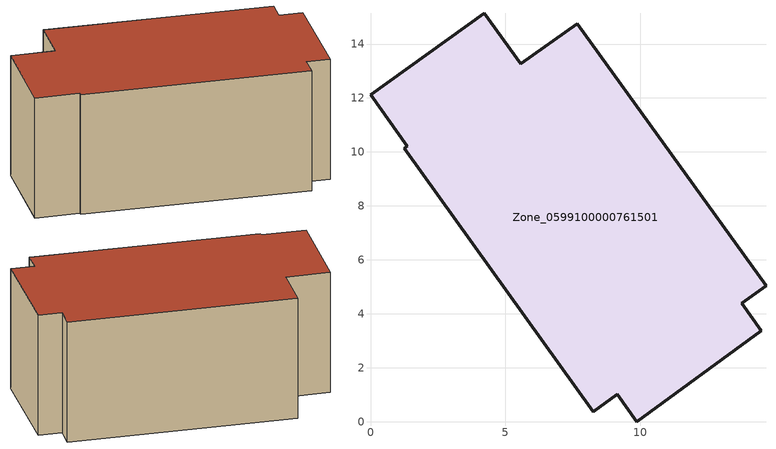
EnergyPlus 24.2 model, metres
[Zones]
Zone_0599100000761501
 floor ground (C_G): 7.66,14.76 14.66,5.03 13.76,4.38 14.49,3.38 9.87,0 9.14,1.01 8.25,0.37 1.26,10.13 1.36,10.21 0,12.11 4.21,15.14 5.58,13.26 z0
 wall outside (C_F): 1.36,10.21 1.26,10.13 8.25,0.37 9.14,1.01 9.87,0 14.49,3.38 13.76,4.38 14.66,5.03 7.66,14.76 5.58,13.26 4.21,15.14 0,12.11 1.36,10.21 z0:6.7
 roof outside (C_R): 4.21,15.14 0,12.11 1.36,10.21 1.26,10.13 8.25,0.37 9.14,1.01 9.87,0 14.49,3.38 13.76,4.38 14.66,5.03 7.66,14.76 5.58,13.26 z6.7
[BUILDING]
Pand.0599100000761501: North Axis=0; Terrain=City; Loads Convergence Tolerance Value=0.04; Temperature Convergence Tolerance Value=0.4; Solar Distribution=FullExterior; Maximum Number of Warmup Days=25; Minimum Number of Warmup Days=1
[Site:Location]
Rotterdam.The.Hague.AP_ZH_NLD Design_Conditions: Latitude=51.96; Longitude=4.45; Time Zone=1; Elevation=-4.5
[SITE:GROUNDTEMPERATURE:BUILDINGSURFACE]
18, 18, 18, 18, 18, 18, 18, 18, 18, 18, 18, 18
[MATERIAL] Thermal Absorptance=0.9; Solar Absorptance=0.7; Visible Absorptance=0.7
Name | Roughness | Thickness | Conductivity | Density | Specific Heat
G.D.2006-2014 | MediumSmooth | 0.15 | 0.06 | 540 | 1210
F.D.2006-2014 | Rough | 0.3 | 0.12 | 1920 | 840
R.D.2006-2014 | MediumRough | 0.2 | 0.08 | 1500 | 1000
[CONSTRUCTION]
C_G: G.D.2006-2014
C_F: F.D.2006-2014
C_R: R.D.2006-2014
[ZONE]
Zone_0599100000761501: Type=1; Multiplier=1; Ceiling Height=Autocalculate; Volume=Autocalculate; Floor Area=autocalculate; Part of Total Floor Area=Yes
[ZONEINFILTRATION:DESIGNFLOWRATE]
Infil_Zone_0599100000761501: Zone or ZoneList or Space or SpaceList=Zone_0599100000761501; Schedule=AlwaysOn; Design Flow Rate Calculation Method=Flow/Area; Flow Rate per Floor Area=0.0021; Constant Term Coefficient=1; Temperature Term Coefficient=0; Velocity Term Coefficient=0; Velocity Squared Term Coefficient=0
[HVACTEMPLATE:ZONE:IDEALLOADSAIRSYSTEM]
Zone_0599100000761501: Maximum Heating Supply Air Temperature=50; Minimum Cooling Supply Air Temperature=13; Maximum Heating Supply Air Humidity Ratio=0.0156; Minimum Cooling Supply Air Humidity Ratio=0.0077; Heating Limit=NoLimit; Cooling Limit=NoLimit; Dehumidification Control Type=ConstantSensibleHeatRatio; Cooling Sensible Heat Ratio=0.7; Dehumidification Setpoint=60; Humidification Control Type=None; Humidification Setpoint=30; Outdoor Air Method=None; Outdoor Air Flow Rate per Person=0.00944; Outdoor Air Flow Rate per Zone Floor Area=0; Outdoor Air Flow Rate per Zone=0; Demand Controlled Ventilation Type=None; Outdoor Air Economizer Type=NoEconomizer; Heat Recovery Type=None; Sensible Heat Recovery Effectiveness=0.7; Latent Heat Recovery Effectiveness=0.65
[ZONECONTROL:THERMOSTAT]
ThermostatControl_Zone_0599100000761501: Zone or ZoneList=Zone_0599100000761501; Control Type Schedule=DualSetpointControlType; Control 1=Thermostat_Zone_0599100000761501; Temperature Difference Between Cutout And Setpoint=0
[THERMOSTATSETPOINT:DUALSETPOINT]
Thermostat_Zone_0599100000761501: Heating Setpoint Temperature Schedule=HeatingSetpoint_Zone_0599100000761501; Cooling Setpoint Temperature Schedule=CoolingSetpoint_Zone_0599100000761501
[SCHEDULE:COMPACT]
HeatingSetpoint_Zone_0599100000761501: Through: 12/31, For: AllDays, Until: 24:00, 21
CoolingSetpoint_Zone_0599100000761501: Through: 12/31, For: AllDays, Until: 24:00, 24
DualSetpointControlType: Through: 12/31, For: AllDays, Until: 24:00, 4
AlwaysOn: Through: 12/31, For: AllDays, Until: 24:00, 1
